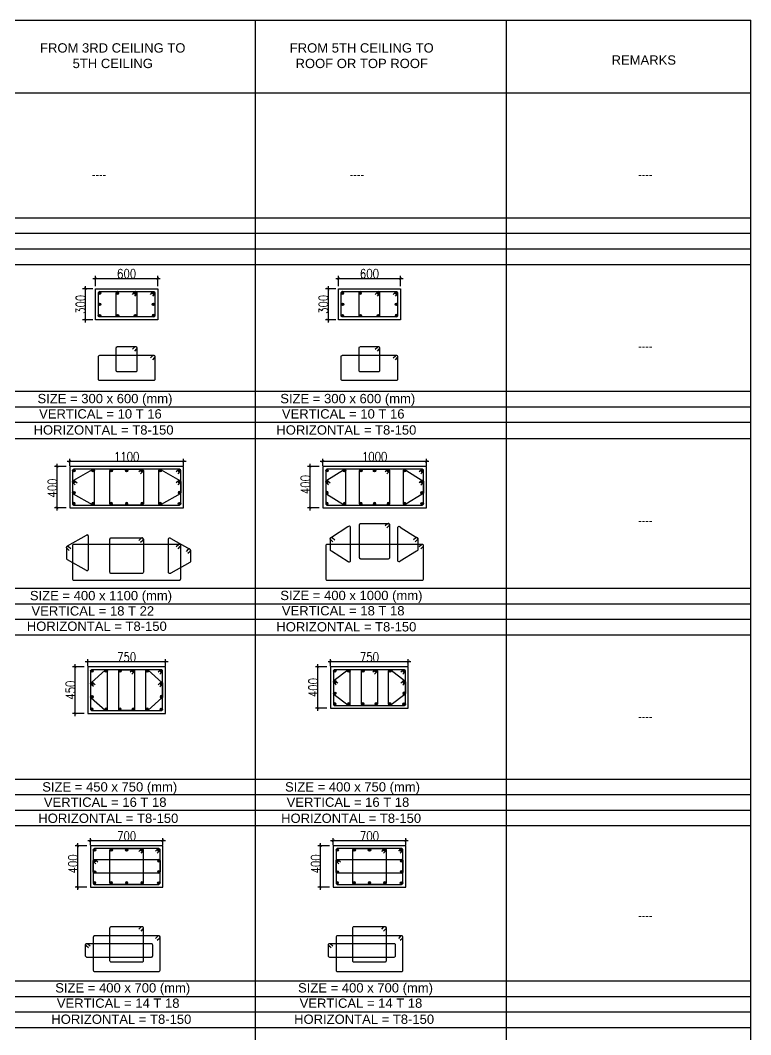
# Model space of a CAD drawing. Header units: millimetres. Extents: x -967280 to 3852, y 2833 to 1955156.
# Drawn here: x -413250 to -406197, y 463104 to 472903 of the extents above; entities that cross this region are included whole.
import ezdxf

# ---------------------------------------------------------------- set-up
doc = ezdxf.new("R2010")
doc.units = ezdxf.units.MM
doc.header["$LTSCALE"] = 1000
doc.header["$PDMODE"] = 35
doc.header["$PDSIZE"] = 25
for name, color, linetype in [('BARS', 1, 'Continuous'), ('S -Beams', 2, 'Continuous'), ('ST-COLUMN', 2, 'Continuous'), ('ST-STEEL', 4, 'Continuous'), ('ST-STEEL MARK', 1, 'Continuous'), ('ST-TEXT', 3, 'Continuous')]:
    doc.layers.add(name, color=color, linetype=linetype)
doc.styles.add('SIMPLEX', font='romans.shx', dxfattribs={"width": 0.8, "height": 90})
doc.styles.add('STRECTURAL', font='arial.ttf')
doc.styles.add('TXT DIM 25', font='arial.ttf')
doc.dimstyles.new('ST- DIM1-25', dxfattribs={"dimscale": 0.025, "dimtxt": 1000, "dimasz": 1000, "dimexe": 1000, "dimexo": 1000, "dimgap": 0.5, "dimtad": 2, "dimdec": 0, "dimrnd": 5, "dimzin": 0, "dimdsep": 46, "dimtxsty": 'TXT DIM 25', "dimblk": 'ARCHTICK', "dimcen": 90, "dimdle": 1000, "dimclrd": 1, "dimclre": 1, "dimclrt": 3, "dimadec": 1, "dimazin": 0, "dimtfac": 1, "dimtdec": 0, "dimtofl": 0, "dimtmove": 0, "dimatfit": 3, "dimfxl": 1, "dimtolj": 1, "dimtzin": 0, "dimarcsym": 0})

# ---------------------------------------------------------------- blocks, each defined once
blk = doc.blocks.new('_ArchTick')
at = {"color": 0, "linetype": 'ByBlock', "const_width": 0.15}
blk.add_lwpolyline([(-0.5, -0.5), (0.5, 0.5)], dxfattribs=at)
blk = doc.blocks.new('*D529')
at = {"color": 1, "lineweight": -2, "transparency": 16777216}
for p, q in [((-410203.6, 470409.8), (-409553.6, 470409.8)), ((-410178.6, 470334.8), (-410178.6, 470434.8)), ((-409578.6, 470334.8), (-409578.6, 470434.8))]:
    blk.add_line(p, q, dxfattribs=at)
at = {"layer": 'Defpoints', "color": 0, "transparency": 16777216}
for p in [(-409578.6, 470409.8), (-410178.6, 470309.8), (-409578.6, 470309.8)]:
    blk.add_point(p, dxfattribs=at)
at = {"color": 1, "lineweight": -2, "transparency": 16777216, "xscale": 25, "yscale": 25, "zscale": 25, "rotation": 180}
blk.add_blockref('_ArchTick', (-410178.6, 470409.8), dxfattribs=at)
at = {"color": 1, "lineweight": -2, "transparency": 16777216, "xscale": 25, "yscale": 25, "zscale": 25}
blk.add_blockref('_ArchTick', (-409578.6, 470409.8), dxfattribs=at)
at = {"color": 3, "transparency": 16777216, "insert": (-409878.6, 470454.9), "char_height": 90, "attachment_point": 5, "style": 'SIMPLEX'}
blk.add_mtext('\\A1;600', dxfattribs=at)
blk = doc.blocks.new('*D530')
at = {"color": 1, "lineweight": -2, "transparency": 16777216}
for p, q in [((-410203.6, 470309.8), (-410303.6, 470309.8)), ((-410278.6, 470334.8), (-410278.6, 469984.8)), ((-410203.6, 470009.8), (-410303.6, 470009.8))]:
    blk.add_line(p, q, dxfattribs=at)
at = {"layer": 'Defpoints', "color": 0, "transparency": 16777216}
for p in [(-410178.6, 470309.8), (-410278.6, 470009.8), (-410178.6, 470009.8)]:
    blk.add_point(p, dxfattribs=at)
at = {"color": 1, "lineweight": -2, "transparency": 16777216, "xscale": 25, "yscale": 25, "zscale": 25}
for p, rotation in [((-410278.6, 470309.8), 90), ((-410278.6, 470009.8), 270)]:
    blk.add_blockref('_ArchTick', p, dxfattribs=dict(at, rotation=rotation))
at = {"color": 3, "transparency": 16777216, "insert": (-410323.6, 470159.8), "char_height": 90, "attachment_point": 5, "rotation": 90, "style": 'SIMPLEX'}
blk.add_mtext('\\A1;300', dxfattribs=at)
blk = doc.blocks.new('D25')
at = {"layer": 'BARS'}
h = blk.add_hatch(color=256, dxfattribs=at)
h.dxf.hatch_style = 1
edge = h.paths.add_edge_path()
edge.add_arc((0, 0), 12.5, 0, 360)
at = {"layer": 'BARS', "color": 1}
blk.add_circle((0, 0), 12.5, dxfattribs=at)
at = {"layer": 'Defpoints'}
for p, q in [((12.5, 0), (-12.5, 0)), ((0, -12.5), (0, 12.5))]:
    blk.add_line(p, q, dxfattribs=at)
at = {"layer": 'ST-STEEL'}
blk.add_circle((0, 0), 12.5, dxfattribs=at)
blk = doc.blocks.new('*D539')
at = {"color": 1, "lineweight": -2, "transparency": 16777216}
for p, q in [((-412548.2, 470409.8), (-411898.2, 470409.8)), ((-412523.2, 470334.8), (-412523.2, 470434.8)), ((-411923.2, 470334.8), (-411923.2, 470434.8))]:
    blk.add_line(p, q, dxfattribs=at)
at = {"layer": 'Defpoints', "color": 0, "transparency": 16777216}
for p in [(-411923.2, 470409.8), (-412523.2, 470309.8), (-411923.2, 470309.8)]:
    blk.add_point(p, dxfattribs=at)
at = {"color": 1, "lineweight": -2, "transparency": 16777216, "xscale": 25, "yscale": 25, "zscale": 25, "rotation": 180}
blk.add_blockref('_ArchTick', (-412523.2, 470409.8), dxfattribs=at)
at = {"color": 1, "lineweight": -2, "transparency": 16777216, "xscale": 25, "yscale": 25, "zscale": 25}
blk.add_blockref('_ArchTick', (-411923.2, 470409.8), dxfattribs=at)
at = {"color": 3, "transparency": 16777216, "insert": (-412223.2, 470454.9), "char_height": 90, "attachment_point": 5, "style": 'SIMPLEX'}
blk.add_mtext('\\A1;600', dxfattribs=at)
blk = doc.blocks.new('*D540')
at = {"color": 1, "lineweight": -2, "transparency": 16777216}
for p, q in [((-412548.2, 470309.8), (-412648.2, 470309.8)), ((-412623.2, 470334.8), (-412623.2, 469984.8)), ((-412548.2, 470009.8), (-412648.2, 470009.8))]:
    blk.add_line(p, q, dxfattribs=at)
at = {"layer": 'Defpoints', "color": 0, "transparency": 16777216}
for p in [(-412523.2, 470309.8), (-412623.2, 470009.8), (-412523.2, 470009.8)]:
    blk.add_point(p, dxfattribs=at)
at = {"color": 1, "lineweight": -2, "transparency": 16777216, "xscale": 25, "yscale": 25, "zscale": 25}
for p, rotation in [((-412623.2, 470309.8), 90), ((-412623.2, 470009.8), 270)]:
    blk.add_blockref('_ArchTick', p, dxfattribs=dict(at, rotation=rotation))
at = {"color": 3, "transparency": 16777216, "insert": (-412668.2, 470159.8), "char_height": 90, "attachment_point": 5, "rotation": 90, "style": 'SIMPLEX'}
blk.add_mtext('\\A1;300', dxfattribs=at)
blk = doc.blocks.new('*D557')
at = {"color": 1, "lineweight": -2, "transparency": 16777216}
for p, q in [((-410263.6, 464929.3), (-410375.9, 464929.3)), ((-410350.9, 464504.3), (-410350.9, 464954.3)), ((-410263.6, 464529.3), (-410375.9, 464529.3))]:
    blk.add_line(p, q, dxfattribs=at)
at = {"layer": 'Defpoints', "color": 0, "transparency": 16777216}
for p in [(-410350.9, 464929.3), (-410238.6, 464929.3), (-410238.6, 464529.3)]:
    blk.add_point(p, dxfattribs=at)
at = {"color": 1, "lineweight": -2, "transparency": 16777216, "xscale": 25, "yscale": 25, "zscale": 25}
for p, rotation in [((-410350.9, 464929.3), 90), ((-410350.9, 464529.3), 270)]:
    blk.add_blockref('_ArchTick', p, dxfattribs=dict(at, rotation=rotation))
at = {"color": 3, "transparency": 16777216, "insert": (-410395.9, 464754.3), "char_height": 90, "attachment_point": 5, "rotation": 90, "style": 'SIMPLEX'}
blk.add_mtext('\\A1;400', dxfattribs=at)
blk = doc.blocks.new('*D558')
at = {"color": 1, "lineweight": -2, "transparency": 16777216}
for p, q in [((-409503.6, 464978.4), (-410253.6, 464978.4)), ((-410228.6, 464934.8), (-410228.6, 465003.4)), ((-409528.6, 464934.8), (-409528.6, 465003.4))]:
    blk.add_line(p, q, dxfattribs=at)
at = {"layer": 'Defpoints', "color": 0, "transparency": 16777216}
for p in [(-410228.6, 464978.4), (-410228.6, 464909.8), (-409528.6, 464909.8)]:
    blk.add_point(p, dxfattribs=at)
at = {"color": 1, "lineweight": -2, "transparency": 16777216, "xscale": 25, "yscale": 25, "zscale": 25, "rotation": 180}
blk.add_blockref('_ArchTick', (-410228.6, 464978.4), dxfattribs=at)
at = {"color": 1, "lineweight": -2, "transparency": 16777216, "xscale": 25, "yscale": 25, "zscale": 25}
blk.add_blockref('_ArchTick', (-409528.6, 464978.4), dxfattribs=at)
at = {"color": 3, "transparency": 16777216, "insert": (-409878.6, 465023.4), "char_height": 90, "attachment_point": 5, "style": 'SIMPLEX'}
blk.add_mtext('\\A1;700', dxfattribs=at)
blk = doc.blocks.new('*D561')
at = {"color": 1, "lineweight": -2, "transparency": 16777216}
for p, q in [((-412608.2, 464929.3), (-412720.5, 464929.3)), ((-412695.5, 464504.3), (-412695.5, 464954.3)), ((-412608.2, 464529.3), (-412720.5, 464529.3))]:
    blk.add_line(p, q, dxfattribs=at)
at = {"layer": 'Defpoints', "color": 0, "transparency": 16777216}
for p in [(-412695.5, 464929.3), (-412583.2, 464929.3), (-412583.2, 464529.3)]:
    blk.add_point(p, dxfattribs=at)
at = {"color": 1, "lineweight": -2, "transparency": 16777216, "xscale": 25, "yscale": 25, "zscale": 25}
for p, rotation in [((-412695.5, 464929.3), 90), ((-412695.5, 464529.3), 270)]:
    blk.add_blockref('_ArchTick', p, dxfattribs=dict(at, rotation=rotation))
at = {"color": 3, "transparency": 16777216, "insert": (-412740.5, 464754.3), "char_height": 90, "attachment_point": 5, "rotation": 90, "style": 'SIMPLEX'}
blk.add_mtext('\\A1;400', dxfattribs=at)
blk = doc.blocks.new('*D562')
at = {"color": 1, "lineweight": -2, "transparency": 16777216}
for p, q in [((-411848.2, 464978.4), (-412598.2, 464978.4)), ((-412573.2, 464934.8), (-412573.2, 465003.4)), ((-411873.2, 464934.8), (-411873.2, 465003.4))]:
    blk.add_line(p, q, dxfattribs=at)
at = {"layer": 'Defpoints', "color": 0, "transparency": 16777216}
for p in [(-412573.2, 464978.4), (-412573.2, 464909.8), (-411873.2, 464909.8)]:
    blk.add_point(p, dxfattribs=at)
at = {"color": 1, "lineweight": -2, "transparency": 16777216, "xscale": 25, "yscale": 25, "zscale": 25, "rotation": 180}
blk.add_blockref('_ArchTick', (-412573.2, 464978.4), dxfattribs=at)
at = {"color": 1, "lineweight": -2, "transparency": 16777216, "xscale": 25, "yscale": 25, "zscale": 25}
blk.add_blockref('_ArchTick', (-411873.2, 464978.4), dxfattribs=at)
at = {"color": 3, "transparency": 16777216, "insert": (-412223.2, 465023.4), "char_height": 90, "attachment_point": 5, "style": 'SIMPLEX'}
blk.add_mtext('\\A1;700', dxfattribs=at)
blk = doc.blocks.new('*D549')
at = {"color": 1, "lineweight": -2, "transparency": 16777216}
for p, q in [((-412808.2, 468593.3), (-412920.5, 468593.3)), ((-412895.5, 468168.3), (-412895.5, 468618.3)), ((-412808.2, 468193.3), (-412920.5, 468193.3))]:
    blk.add_line(p, q, dxfattribs=at)
at = {"layer": 'Defpoints', "color": 0, "transparency": 16777216}
for p in [(-412895.5, 468593.3), (-412783.2, 468593.3), (-412783.2, 468193.3)]:
    blk.add_point(p, dxfattribs=at)
at = {"color": 1, "lineweight": -2, "transparency": 16777216, "xscale": 25, "yscale": 25, "zscale": 25}
for p, rotation in [((-412895.5, 468593.3), 90), ((-412895.5, 468193.3), 270)]:
    blk.add_blockref('_ArchTick', p, dxfattribs=dict(at, rotation=rotation))
at = {"color": 3, "transparency": 16777216, "insert": (-412940.5, 468385), "char_height": 90, "attachment_point": 5, "rotation": 90, "style": 'SIMPLEX'}
blk.add_mtext('\\A1;400', dxfattribs=at)
blk = doc.blocks.new('*D550')
at = {"color": 1, "lineweight": -2, "transparency": 16777216}
for p, q in [((-411648.2, 468642.3), (-412798.2, 468642.3)), ((-412773.2, 468598.8), (-412773.2, 468667.3)), ((-411673.2, 468598.8), (-411673.2, 468667.3))]:
    blk.add_line(p, q, dxfattribs=at)
at = {"layer": 'Defpoints', "color": 0, "transparency": 16777216}
for p in [(-412773.2, 468642.3), (-412773.2, 468573.8), (-411673.2, 468573.8)]:
    blk.add_point(p, dxfattribs=at)
at = {"color": 1, "lineweight": -2, "transparency": 16777216, "xscale": 25, "yscale": 25, "zscale": 25, "rotation": 180}
blk.add_blockref('_ArchTick', (-412773.2, 468642.3), dxfattribs=at)
at = {"color": 1, "lineweight": -2, "transparency": 16777216, "xscale": 25, "yscale": 25, "zscale": 25}
blk.add_blockref('_ArchTick', (-411673.2, 468642.3), dxfattribs=at)
at = {"color": 3, "transparency": 16777216, "insert": (-412223.2, 468687.4), "char_height": 90, "attachment_point": 5, "style": 'SIMPLEX'}
blk.add_mtext('\\A1;1100', dxfattribs=at)
blk = doc.blocks.new('*D551')
at = {"color": 1, "lineweight": -2, "transparency": 16777216}
for p, q in [((-410363.6, 468593.3), (-410475.9, 468593.3)), ((-410450.9, 468168.3), (-410450.9, 468618.3)), ((-410363.6, 468193.3), (-410475.9, 468193.3))]:
    blk.add_line(p, q, dxfattribs=at)
at = {"layer": 'Defpoints', "color": 0, "transparency": 16777216}
for p in [(-410450.9, 468593.3), (-410338.6, 468593.3), (-410338.6, 468193.3)]:
    blk.add_point(p, dxfattribs=at)
at = {"color": 1, "lineweight": -2, "transparency": 16777216, "xscale": 25, "yscale": 25, "zscale": 25}
for p, rotation in [((-410450.9, 468593.3), 90), ((-410450.9, 468193.3), 270)]:
    blk.add_blockref('_ArchTick', p, dxfattribs=dict(at, rotation=rotation))
at = {"color": 3, "transparency": 16777216, "insert": (-410495.9, 468418.3), "char_height": 90, "attachment_point": 5, "rotation": 90, "style": 'SIMPLEX'}
blk.add_mtext('\\A1;400', dxfattribs=at)
blk = doc.blocks.new('*D552')
at = {"color": 1, "lineweight": -2, "transparency": 16777216}
for p, q in [((-409303.6, 468642.3), (-410353.6, 468642.3)), ((-410328.6, 468598.8), (-410328.6, 468667.3)), ((-409328.6, 468598.8), (-409328.6, 468667.3))]:
    blk.add_line(p, q, dxfattribs=at)
at = {"layer": 'Defpoints', "color": 0, "transparency": 16777216}
for p in [(-410328.6, 468642.3), (-410328.6, 468573.8), (-409328.6, 468573.8)]:
    blk.add_point(p, dxfattribs=at)
at = {"color": 1, "lineweight": -2, "transparency": 16777216, "xscale": 25, "yscale": 25, "zscale": 25, "rotation": 180}
blk.add_blockref('_ArchTick', (-410328.6, 468642.3), dxfattribs=at)
at = {"color": 1, "lineweight": -2, "transparency": 16777216, "xscale": 25, "yscale": 25, "zscale": 25}
blk.add_blockref('_ArchTick', (-409328.6, 468642.3), dxfattribs=at)
at = {"color": 3, "transparency": 16777216, "insert": (-409828.6, 468687.4), "char_height": 90, "attachment_point": 5, "style": 'SIMPLEX'}
blk.add_mtext('\\A1;1000', dxfattribs=at)
blk = doc.blocks.new('*D227')
at = {"color": 1, "lineweight": -2, "transparency": 16777216}
for p, q in [((-412633.2, 466657.4), (-412745.5, 466657.4)), ((-412720.5, 466182.4), (-412720.5, 466682.4)), ((-412633.2, 466207.4), (-412745.5, 466207.4))]:
    blk.add_line(p, q, dxfattribs=at)
at = {"layer": 'Defpoints', "color": 0, "transparency": 16777216}
for p in [(-412720.5, 466657.4), (-412608.2, 466657.4), (-412608.2, 466207.4)]:
    blk.add_point(p, dxfattribs=at)
at = {"color": 1, "lineweight": -2, "transparency": 16777216, "xscale": 25, "yscale": 25, "zscale": 25}
for p, rotation in [((-412720.5, 466657.4), 90), ((-412720.5, 466207.4), 270)]:
    blk.add_blockref('_ArchTick', p, dxfattribs=dict(at, rotation=rotation))
at = {"color": 3, "transparency": 16777216, "insert": (-412765.5, 466432.4), "char_height": 90, "attachment_point": 5, "rotation": 90, "style": 'SIMPLEX'}
blk.add_mtext('\\A1;450', dxfattribs=at)
blk = doc.blocks.new('*D228')
at = {"color": 1, "lineweight": -2, "transparency": 16777216}
for p, q in [((-412598.2, 466662.9), (-412598.2, 466731.5)), ((-411848.2, 466662.9), (-411848.2, 466731.5)), ((-411823.2, 466706.5), (-412623.2, 466706.5))]:
    blk.add_line(p, q, dxfattribs=at)
at = {"layer": 'Defpoints', "color": 0, "transparency": 16777216}
for p in [(-412598.2, 466706.5), (-412598.2, 466637.9), (-411848.2, 466637.9)]:
    blk.add_point(p, dxfattribs=at)
at = {"color": 1, "lineweight": -2, "transparency": 16777216, "xscale": 25, "yscale": 25, "zscale": 25, "rotation": 180}
blk.add_blockref('_ArchTick', (-412598.2, 466706.5), dxfattribs=at)
at = {"color": 1, "lineweight": -2, "transparency": 16777216, "xscale": 25, "yscale": 25, "zscale": 25}
blk.add_blockref('_ArchTick', (-411848.2, 466706.5), dxfattribs=at)
at = {"color": 3, "transparency": 16777216, "insert": (-412223.2, 466751.5), "char_height": 90, "attachment_point": 5, "style": 'SIMPLEX'}
blk.add_mtext('\\A1;750', dxfattribs=at)
blk = doc.blocks.new('*D229')
at = {"color": 1, "lineweight": -2, "transparency": 16777216}
for p, q in [((-410288.6, 466657.4), (-410400.9, 466657.4)), ((-410375.9, 466232.4), (-410375.9, 466682.4)), ((-410288.6, 466257.4), (-410400.9, 466257.4))]:
    blk.add_line(p, q, dxfattribs=at)
at = {"layer": 'Defpoints', "color": 0, "transparency": 16777216}
for p in [(-410375.9, 466657.4), (-410263.6, 466657.4), (-410263.6, 466257.4)]:
    blk.add_point(p, dxfattribs=at)
at = {"color": 1, "lineweight": -2, "transparency": 16777216, "xscale": 25, "yscale": 25, "zscale": 25}
for p, rotation in [((-410375.9, 466657.4), 90), ((-410375.9, 466257.4), 270)]:
    blk.add_blockref('_ArchTick', p, dxfattribs=dict(at, rotation=rotation))
at = {"color": 3, "transparency": 16777216, "insert": (-410420.9, 466457.4), "char_height": 90, "attachment_point": 5, "rotation": 90, "style": 'SIMPLEX'}
blk.add_mtext('\\A1;400', dxfattribs=at)
blk = doc.blocks.new('*D230')
at = {"color": 1, "lineweight": -2, "transparency": 16777216}
for p, q in [((-410253.6, 466662.9), (-410253.6, 466731.5)), ((-409503.6, 466662.9), (-409503.6, 466731.5)), ((-409478.6, 466706.5), (-410278.6, 466706.5))]:
    blk.add_line(p, q, dxfattribs=at)
at = {"layer": 'Defpoints', "color": 0, "transparency": 16777216}
for p in [(-410253.6, 466706.5), (-410253.6, 466637.9), (-409503.6, 466637.9)]:
    blk.add_point(p, dxfattribs=at)
at = {"color": 1, "lineweight": -2, "transparency": 16777216, "xscale": 25, "yscale": 25, "zscale": 25, "rotation": 180}
blk.add_blockref('_ArchTick', (-410253.6, 466706.5), dxfattribs=at)
at = {"color": 1, "lineweight": -2, "transparency": 16777216, "xscale": 25, "yscale": 25, "zscale": 25}
blk.add_blockref('_ArchTick', (-409503.6, 466706.5), dxfattribs=at)
at = {"color": 3, "transparency": 16777216, "insert": (-409878.6, 466751.5), "char_height": 90, "attachment_point": 5, "style": 'SIMPLEX'}
blk.add_mtext('\\A1;750', dxfattribs=at)

msp = doc.modelspace()

# ---------------------------------------------------------------- linework, layer by layer
at = {"layer": 'S -Beams', "color": 4, "ltscale": 30}
for points in [[(-412745.7, 468447.3), (-412745.7, 468340.2, 0.284178), (-412739.4, 468329.1), (-412556.6, 468225.9, 0.243217), (-412546.4, 468220.6, 0.414214), (-412533.9, 468233.1), (-412533.9, 468553.3, 0.414242), (-412546.4, 468565.8, 0.252519), (-412556.9, 468560.2), (-412737.7, 468458.3, 0.323602), (-412745.7, 468446), (-412745.7, 468340.6)], [(-411700.7, 468447.3), (-411700.7, 468340.2, -0.284178), (-411706.9, 468329.1), (-411889.8, 468225.9, -0.243217), (-411900, 468220.6, -0.414214), (-411912.5, 468233.1), (-411912.5, 468553.3, -0.414242), (-411900, 468565.8, -0.252519), (-411889.5, 468560.2), (-411708.7, 468458.3, -0.323602), (-411700.7, 468446), (-411700.7, 468340.6)], [(-410301.1, 468446.7), (-410301.1, 468339.6, 0.436693), (-410288.6, 468327.1), (-410129.3, 468227, 0.265774), (-410118.5, 468220.8, 0.414214), (-410106, 468233.3), (-410106, 468553.5, 0.414242), (-410118.5, 468566, 0.302094), (-410129.8, 468558.7), (-410288.6, 468458.6, 0.429237), (-410301.1, 468445.4), (-410301.1, 468340)], [(-409356.1, 468446.3), (-409356.1, 468339.2, -0.436693), (-409368.6, 468326.7), (-409527.5, 468227.7, -0.280161), (-409538.5, 468220.8, -0.388455), (-409551.2, 468232.1), (-409551.2, 468552.3, -0.430911), (-409538.9, 468565.8, -0.337401), (-409527.5, 468557.9), (-409368.6, 468458.2, -0.429237), (-409356.1, 468445), (-409356.1, 468339.6)], [(-410257.2, 467896.8), (-410257.2, 467789.7, 0.436693), (-410244.7, 467777.2), (-410085.3, 467677, 0.265774), (-410074.6, 467670.9, 0.414214), (-410062.1, 467683.4), (-410062.1, 468003.6, 0.414242), (-410074.6, 468016.1, 0.302094), (-410085.8, 468008.8), (-410244.7, 467908.6, 0.429237), (-410257.2, 467895.5), (-410257.2, 467790.1)], [(-409410.6, 467896.4), (-409410.6, 467789.3, -0.436693), (-409423.1, 467776.8), (-409582, 467677.8, -0.280161), (-409593, 467670.9, -0.388455), (-409605.7, 467682.2), (-409605.7, 468002.4, -0.430911), (-409593.4, 468015.9, -0.337401), (-409582, 468008), (-409423.1, 467908.2, -0.429237), (-409410.6, 467895.1), (-409410.6, 467789.7)], [(-412804.2, 467813.3), (-412804.2, 467706.2, 0.284178), (-412798, 467695.2), (-412615.1, 467592, 0.243217), (-412604.9, 467586.7, 0.414214), (-412592.4, 467599.2), (-412592.4, 467919.4, 0.414242), (-412604.9, 467931.9, 0.252519), (-412615.4, 467926.2), (-412796.2, 467824.4, 0.323602), (-412804.2, 467812.1), (-412804.2, 467706.7)], [(-411606.5, 467785), (-411606.5, 467677.9, -0.284178), (-411612.8, 467666.8), (-411795.6, 467563.6, -0.243217), (-411805.8, 467558.3, -0.414214), (-411818.3, 467570.8), (-411818.3, 467891, -0.414242), (-411805.8, 467903.5, -0.252519), (-411795.4, 467897.9), (-411614.5, 467796, -0.323602), (-411606.5, 467783.7), (-411606.5, 467678.3)], [(-412570.7, 466497.2), (-412570.7, 466368.4, 0.284178), (-412564.4, 466357.4), (-412431.6, 466240, 0.243217), (-412421.4, 466234.7, 0.414214), (-412408.9, 466247.2), (-412408.9, 466617.4, 0.414242), (-412421.4, 466629.9, 0.252519), (-412431.9, 466624.3), (-412562.7, 466508.2, 0.323602), (-412570.7, 466495.9), (-412570.7, 466368.9)], [(-411875.7, 466497.2), (-411875.7, 466368.4, -0.284178), (-411881.9, 466357.4), (-412014.8, 466240, -0.243217), (-412025, 466234.7, -0.414214), (-412037.5, 466247.2), (-412037.5, 466617.4, -0.414242), (-412025, 466629.9, -0.252519), (-412014.5, 466624.3), (-411883.7, 466508.2, -0.323602), (-411875.7, 466495.9), (-411875.7, 466368.9)], [(-410226.1, 466513.9), (-410226.1, 466401.8, 0.284178), (-410219.9, 466390.8), (-410087, 466290, 0.243217), (-410076.8, 466284.7, 0.414214), (-410064.3, 466297.2), (-410064.3, 466617.4, 0.414242), (-410076.8, 466629.9, 0.252519), (-410087.3, 466624.3), (-410218.1, 466524.9, 0.323602), (-410226.1, 466512.6), (-410226.1, 466402.2)], [(-409531.1, 466513.9), (-409531.1, 466401.8, -0.284178), (-409537.4, 466390.8), (-409670.2, 466290, -0.243217), (-409680.4, 466284.7, -0.414214), (-409692.9, 466297.2), (-409692.9, 466617.4, -0.414242), (-409680.4, 466629.9, -0.252519), (-409670, 466624.3), (-409539.1, 466524.9, -0.323602), (-409531.1, 466512.6), (-409531.1, 466402.2)]]:
    msp.add_lwpolyline(points, format="xyb", dxfattribs=at)
for points in [[(-412371.4, 464901.8), (-412075, 464901.8, -0.414214), (-412062.5, 464889.3), (-412062.5, 464569.3, -0.414214), (-412075, 464556.8), (-412371.4, 464556.8, -0.414214), (-412383.9, 464569.3), (-412383.9, 464889.3, -0.414214)], [(-410026.8, 464901.8), (-409730.4, 464901.8, -0.414214), (-409717.9, 464889.3), (-409717.9, 464569.3, -0.414214), (-409730.4, 464556.8), (-410026.8, 464556.8, -0.414214), (-410039.3, 464569.3), (-410039.3, 464889.3, -0.414214)], [(-412533.2, 464798.3), (-411913.2, 464798.3, -0.414214), (-411900.7, 464785.8), (-411900.7, 464676.2, -0.414214), (-411913.2, 464663.7), (-412533.2, 464663.7, -0.414214), (-412545.7, 464676.2), (-412545.7, 464785.8, -0.414214)], [(-410188.6, 464798.3), (-409568.6, 464798.3, -0.414214), (-409556.1, 464785.8), (-409556.1, 464676.2, -0.414214), (-409568.6, 464663.7), (-410188.6, 464663.7, -0.414214), (-410201.1, 464676.2), (-410201.1, 464785.8, -0.414214)], [(-412371.4, 464149.3), (-412075, 464149.3, -0.414214), (-412062.5, 464136.8), (-412062.5, 463816.8, -0.414214), (-412075, 463804.3), (-412371.4, 463804.3, -0.414214), (-412383.9, 463816.8), (-412383.9, 464136.8, -0.414214)], [(-410026.8, 464149.3), (-409730.4, 464149.3, -0.414214), (-409717.9, 464136.8), (-409717.9, 463816.8, -0.414214), (-409730.4, 463804.3), (-410026.8, 463804.3, -0.414214), (-410039.3, 463816.8), (-410039.3, 464136.8, -0.414214)], [(-412606.7, 463985.7), (-411986.7, 463985.7, -0.414214), (-411974.2, 463973.2), (-411974.2, 463863.5, -0.414214), (-411986.7, 463851), (-412606.7, 463851, -0.414214), (-412619.2, 463863.5), (-412619.2, 463973.2, -0.414214)], [(-410262.1, 463985.7), (-409642.1, 463985.7, -0.414214), (-409629.6, 463973.2), (-409629.6, 463863.5, -0.414214), (-409642.1, 463851), (-410262.1, 463851, -0.414214), (-410274.6, 463863.5), (-410274.6, 463973.2, -0.414214)]]:
    msp.add_lwpolyline(points, format="xyb", close=True, dxfattribs=at)
at = {"layer": 'ST-COLUMN'}
for points in [[(-412523.2, 470009.8), (-412523.2, 470309.8), (-411923.2, 470309.8), (-411923.2, 470009.8)], [(-410178.6, 470009.8), (-410178.6, 470309.8), (-409578.6, 470309.8), (-409578.6, 470009.8)], [(-412773.2, 468193.3), (-411673.2, 468193.3), (-411673.2, 468593.3), (-412773.2, 468593.3)], [(-410328.6, 468193.3), (-409328.6, 468193.3), (-409328.6, 468593.3), (-410328.6, 468593.3)], [(-412598.2, 466207.4), (-411848.2, 466207.4), (-411848.2, 466657.4), (-412598.2, 466657.4)], [(-410253.6, 466257.4), (-409503.6, 466257.4), (-409503.6, 466657.4), (-410253.6, 466657.4)], [(-412573.2, 464529.3), (-411873.2, 464529.3), (-411873.2, 464929.3), (-412573.2, 464929.3)], [(-410228.6, 464529.3), (-409528.6, 464529.3), (-409528.6, 464929.3), (-410228.6, 464929.3)]]:
    msp.add_lwpolyline(points, close=True, dxfattribs=at)
at = {"layer": 'ST-STEEL'}
for points in [[(-412495.7, 470049.8), (-412495.7, 470269.8, -0.414214), (-412483.2, 470282.3), (-411963.2, 470282.3, -0.414214), (-411950.7, 470269.8), (-411950.7, 470049.8, -0.414214), (-411963.2, 470037.3), (-412483.2, 470037.3, -0.414214)], [(-410151.1, 470049.8), (-410151.1, 470269.8, -0.414214), (-410138.6, 470282.3), (-409618.6, 470282.3, -0.414214), (-409606.1, 470269.8), (-409606.1, 470049.8, -0.414214), (-409618.6, 470037.3), (-410138.6, 470037.3, -0.414214)], [(-412495.7, 469434.9), (-412495.7, 469654.9, -0.414214), (-412483.2, 469667.4), (-411963.2, 469667.4, -0.414214), (-411950.7, 469654.9), (-411950.7, 469434.9, -0.414214), (-411963.2, 469422.4), (-412483.2, 469422.4, -0.414214)], [(-410151.1, 469434.9), (-410151.1, 469654.9, -0.414214), (-410138.6, 469667.4), (-409618.6, 469667.4, -0.414214), (-409606.1, 469654.9), (-409606.1, 469434.9, -0.414214), (-409618.6, 469422.4), (-410138.6, 469422.4, -0.414214)], [(-412733.2, 468220.8), (-411713.2, 468220.8, 0.414214), (-411700.7, 468233.3), (-411700.7, 468553.3, 0.414214), (-411713.2, 468565.8), (-412733.2, 468565.8, 0.414214), (-412745.7, 468553.3), (-412745.7, 468233.3, 0.414214)], [(-410288.6, 468220.8), (-409368.6, 468220.8, 0.414214), (-409356.1, 468233.3), (-409356.1, 468553.3, 0.414214), (-409368.6, 468565.8), (-410288.6, 468565.8, 0.414214), (-410301.1, 468553.3), (-410301.1, 468233.3, 0.414214)], [(-412733.2, 467495.7), (-411713.2, 467495.7, 0.414214), (-411700.7, 467508.2), (-411700.7, 467828.2, 0.414214), (-411713.2, 467840.7), (-412733.2, 467840.7, 0.414214), (-412745.7, 467828.2), (-412745.7, 467508.2, 0.414214)], [(-410288.6, 467495.7), (-409368.6, 467495.7, 0.414214), (-409356.1, 467508.2), (-409356.1, 467828.2, 0.414214), (-409368.6, 467840.7), (-410288.6, 467840.7, 0.414214), (-410301.1, 467828.2), (-410301.1, 467508.2, 0.414214)], [(-412558.2, 466234.9), (-411888.2, 466234.9, 0.414214), (-411875.7, 466247.4), (-411875.7, 466617.4, 0.414214), (-411888.2, 466629.9), (-412558.2, 466629.9, 0.414214), (-412570.7, 466617.4), (-412570.7, 466247.4, 0.414214)], [(-410213.6, 466284.9), (-409543.6, 466284.9, 0.414214), (-409531.1, 466297.4), (-409531.1, 466617.4, 0.414214), (-409543.6, 466629.9), (-410213.6, 466629.9, 0.414214), (-410226.1, 466617.4), (-410226.1, 466297.4, 0.414214)], [(-412533.2, 464556.8), (-411913.2, 464556.8, 0.414214), (-411900.7, 464569.3), (-411900.7, 464889.3, 0.414214), (-411913.2, 464901.8), (-412533.2, 464901.8, 0.414214), (-412545.7, 464889.3), (-412545.7, 464569.3, 0.414214)], [(-410188.6, 464556.8), (-409568.6, 464556.8, 0.414214), (-409556.1, 464569.3), (-409556.1, 464889.3, 0.414214), (-409568.6, 464901.8), (-410188.6, 464901.8, 0.414214), (-410201.1, 464889.3), (-410201.1, 464569.3, 0.414214)], [(-412533.2, 463714.1), (-411913.2, 463714.1, 0.414214), (-411900.7, 463726.6), (-411900.7, 464046.6, 0.414214), (-411913.2, 464059.1), (-412533.2, 464059.1, 0.414214), (-412545.7, 464046.6), (-412545.7, 463726.6, 0.414214)], [(-410188.6, 463714.1), (-409568.6, 463714.1, 0.414214), (-409556.1, 463726.6), (-409556.1, 464046.6, 0.414214), (-409568.6, 464059.1), (-410188.6, 464059.1, 0.414214), (-410201.1, 464046.6), (-410201.1, 463726.6, 0.414214)]]:
    msp.add_lwpolyline(points, format="xyb", close=True, dxfattribs=at)
at = {"layer": 'ST-STEEL', "ltscale": 30}
for points in [[(-412310.8, 470282.3), (-412137, 470282.3, -0.414214), (-412124.5, 470269.8), (-412124.5, 470049.8, -0.414214), (-412137, 470037.3), (-412310.8, 470037.3, -0.414214), (-412323.3, 470049.8), (-412323.3, 470269.8, -0.414214)], [(-409966.3, 470282.3), (-409792.4, 470282.3, -0.414214), (-409779.9, 470269.8), (-409779.9, 470049.8, -0.414214), (-409792.4, 470037.3), (-409966.3, 470037.3, -0.414214), (-409978.8, 470049.8), (-409978.8, 470269.8, -0.414214)], [(-412310.8, 469751.3), (-412137, 469751.3, -0.414214), (-412124.5, 469738.8), (-412124.5, 469518.8, -0.414214), (-412137, 469506.3), (-412310.8, 469506.3, -0.414214), (-412323.3, 469518.8), (-412323.3, 469738.8, -0.414214)], [(-409966.3, 469751.3), (-409792.4, 469751.3, -0.414214), (-409779.9, 469738.8), (-409779.9, 469518.8, -0.414214), (-409792.4, 469506.3), (-409966.3, 469506.3, -0.414214), (-409978.8, 469518.8), (-409978.8, 469738.8, -0.414214)], [(-412372.1, 468565.8), (-412074.3, 468565.8, -0.414214), (-412061.8, 468553.3), (-412061.8, 468233.3, -0.414214), (-412074.3, 468220.8), (-412372.1, 468220.8, -0.414214), (-412384.6, 468233.3), (-412384.6, 468553.3, -0.414214)], [(-409960.9, 468565.8), (-409696.4, 468565.8, -0.414214), (-409683.9, 468553.3), (-409683.9, 468233.3, -0.414214), (-409696.4, 468220.8), (-409960.9, 468220.8, -0.414214), (-409973.4, 468233.3), (-409973.4, 468553.3, -0.414214)], [(-409960.9, 468043.9), (-409696.4, 468043.9, -0.414214), (-409683.9, 468031.4), (-409683.9, 467711.4, -0.414214), (-409696.4, 467698.9), (-409960.9, 467698.9, -0.414214), (-409973.4, 467711.4), (-409973.4, 468031.4, -0.414214)], [(-412372.1, 467903.5), (-412074.3, 467903.5, -0.414214), (-412061.8, 467891), (-412061.8, 467571, -0.414214), (-412074.3, 467558.5), (-412372.1, 467558.5, -0.414214), (-412384.6, 467571), (-412384.6, 467891, -0.414214)], [(-412287.1, 466629.9), (-412159.3, 466629.9, -0.414214), (-412146.8, 466617.4), (-412146.8, 466247.4, -0.414214), (-412159.3, 466234.9), (-412287.1, 466234.9, -0.414214), (-412299.6, 466247.4), (-412299.6, 466617.4, -0.414214)], [(-409942.5, 466629.9), (-409814.7, 466629.9, -0.414214), (-409802.2, 466617.4), (-409802.2, 466297.4, -0.414214), (-409814.7, 466284.9), (-409942.5, 466284.9, -0.414214), (-409955, 466297.4), (-409955, 466617.4, -0.414214)]]:
    msp.add_lwpolyline(points, format="xyb", close=True, dxfattribs=at)
at = {"layer": 'ST-STEEL'}
for points in [[(-412166.8, 470256.1), (-412146.2, 470278.3, -1.002678), (-412127.9, 470261.3), (-412148.6, 470239.1)], [(-411993, 470256.1), (-411972.4, 470278.3, -1.002678), (-411954.1, 470261.3), (-411974.7, 470239.1)], [(-409822.3, 470256.1), (-409801.6, 470278.3, -1.002678), (-409783.3, 470261.3), (-409804, 470239.1)], [(-409648.4, 470256.1), (-409627.8, 470278.3, -1.002678), (-409609.5, 470261.3), (-409630.2, 470239.1)], [(-412166.8, 469725.1), (-412146.2, 469747.3, -1.002678), (-412127.9, 469730.2), (-412148.6, 469708.1)], [(-411993, 469641.2), (-411972.4, 469663.3, -1.002678), (-411954.1, 469646.3), (-411974.7, 469624.1)], [(-409822.3, 469725.1), (-409801.6, 469747.3, -1.002678), (-409783.3, 469730.2), (-409804, 469708.1)], [(-409648.4, 469641.2), (-409627.8, 469663.3, -1.002678), (-409609.5, 469646.3), (-409630.2, 469624.1)], [(-412088.4, 468523.5), (-412066.2, 468544.1, 1.002678), (-412083.3, 468562.4), (-412105.5, 468541.8)], [(-411726.9, 468523.5), (-411704.7, 468544.1, 1.002678), (-411721.7, 468562.4), (-411743.9, 468541.8)], [(-409710.5, 468523.5), (-409688.3, 468544.1, 1.002678), (-409705.4, 468562.4), (-409727.6, 468541.8)], [(-409382.3, 468523.5), (-409360.1, 468544.1, 1.002678), (-409377.2, 468562.4), (-409399.3, 468541.8)], [(-412719.5, 468416.8), (-412741.7, 468437.5, -1.002678), (-412724.7, 468455.8), (-412702.5, 468435.1)], [(-411726.9, 468416.8), (-411704.7, 468437.5, 1.002678), (-411721.7, 468455.8), (-411743.9, 468435.1)], [(-410274.9, 468416.2), (-410297.1, 468436.9, -1.002678), (-410280.1, 468455.2), (-410257.9, 468434.5)], [(-409382.3, 468415.8), (-409360.1, 468436.5, 1.002678), (-409377.2, 468454.8), (-409399.3, 468434.1)], [(-409710.1, 468001.5), (-409687.9, 468022.2, 1.002678), (-409704.9, 468040.5), (-409727.1, 468019.8)], [(-412088.4, 467861.2), (-412066.2, 467881.8, 1.002678), (-412083.3, 467900.1), (-412105.5, 467879.5)], [(-410231, 467866.3), (-410253.2, 467887, -1.002678), (-410236.1, 467905.3), (-410213.9, 467884.6)], [(-409436.8, 467865.9), (-409414.6, 467886.6, 1.002678), (-409431.7, 467904.9), (-409453.8, 467884.2)], [(-412778, 467782.9), (-412800.2, 467803.5, -1.002678), (-412783.2, 467821.8), (-412761, 467801.2)], [(-411726.9, 467798.4), (-411704.7, 467819, 1.002678), (-411721.7, 467837.3), (-411743.9, 467816.6)], [(-409382.3, 467798.4), (-409360.1, 467819, 1.002678), (-409377.2, 467837.3), (-409399.3, 467816.6)], [(-411632.7, 467754.5), (-411610.5, 467775.2, 1.002678), (-411627.6, 467793.5), (-411649.7, 467772.8)], [(-412173, 466587.6), (-412150.8, 466608.2, 1.002678), (-412167.8, 466626.5), (-412190, 466605.9)], [(-411901.9, 466587.6), (-411879.7, 466608.3, 1.002678), (-411896.7, 466626.5), (-411918.9, 466605.9)], [(-409828.4, 466587.6), (-409806.2, 466608.2, 1.002678), (-409823.2, 466626.5), (-409845.4, 466605.9)], [(-409557.3, 466587.6), (-409535.1, 466608.3, 1.002678), (-409552.2, 466626.5), (-409574.3, 466605.9)], [(-412544.5, 466466.8), (-412566.7, 466487.4, -1.002678), (-412549.7, 466505.7), (-412527.5, 466485.1)], [(-411901.9, 466466.8), (-411879.7, 466487.4, 1.002678), (-411896.7, 466505.7), (-411918.9, 466485.1)], [(-410199.9, 466483.4), (-410222.1, 466504.1, -1.002678), (-410205.1, 466522.4), (-410182.9, 466501.7)], [(-409557.3, 466483.4), (-409535.1, 466504.1, 1.002678), (-409552.2, 466522.4), (-409574.3, 466501.7)], [(-412104.8, 464875.6), (-412084.1, 464897.8, -1.002678), (-412065.9, 464880.8), (-412086.5, 464858.6)], [(-411926.9, 464859.5), (-411904.7, 464880.1, 1.002678), (-411921.7, 464898.4), (-411943.9, 464877.8)], [(-409760.2, 464875.6), (-409739.6, 464897.8, -1.002678), (-409721.3, 464880.8), (-409741.9, 464858.6)], [(-409582.3, 464859.5), (-409560.1, 464880.1, 1.002678), (-409577.2, 464898.4), (-409599.3, 464877.8)], [(-412519.5, 464756), (-412541.7, 464776.6, -1.002678), (-412524.7, 464794.9), (-412502.5, 464774.3)], [(-410174.9, 464756), (-410197.1, 464776.6, -1.002678), (-410180.1, 464794.9), (-410157.9, 464774.3)], [(-412104.8, 464123.1), (-412084.1, 464145.3, -1.002678), (-412065.9, 464128.3), (-412086.5, 464106.1)], [(-409760.2, 464123.1), (-409739.6, 464145.3, -1.002678), (-409721.3, 464128.3), (-409741.9, 464106.1)], [(-412593, 463943.3), (-412615.2, 463964, -1.002678), (-412598.1, 463982.3), (-412575.9, 463961.6)], [(-411926.9, 464016.8), (-411904.7, 464037.4, 1.002678), (-411921.7, 464055.7), (-411943.9, 464035.1)], [(-410248.4, 463943.3), (-410270.6, 463964, -1.002678), (-410253.6, 463982.3), (-410231.4, 463961.6)], [(-409582.3, 464016.8), (-409560.1, 464037.4, 1.002678), (-409577.2, 464055.7), (-409599.3, 464035.1)]]:
    msp.add_lwpolyline(points, format="xyb", dxfattribs=at)
at = {"layer": 'ST-STEEL MARK', "color": 0}
for p, q in [((-420373.2, 472903.4), (-406196.8, 472903.4)), ((-410978.6, 450065.3), (-410978.6, 472903.4)), ((-408556, 450065.3), (-408556, 472903.4)), ((-406196.8, 450065.3), (-406196.8, 472903.4)), ((-420373.2, 472203.4), (-406196.8, 472203.4)), ((-420373.2, 470545.5), (-406196.8, 470545.5)), ((-420373.2, 468862.1), (-406196.8, 468862.1)), ((-420373.2, 466967.9), (-406196.8, 466967.9)), ((-420373.2, 465123.7), (-406196.8, 465123.7)), ((-420373.2, 463174.9), (-406196.8, 463174.9))]:
    msp.add_line(p, q, dxfattribs=at)
at = {"layer": 'ST-STEEL MARK'}
for p, q in [((-419923.2, 470995.5), (-406196.8, 470995.5)), ((-419923.2, 470845.5), (-406196.8, 470845.5)), ((-419923.2, 470695.5), (-406196.8, 470695.5)), ((-419923.2, 469320.1), (-406196.8, 469320.1)), ((-419923.2, 469170.1), (-406196.8, 469170.1)), ((-419923.2, 469020.1), (-406196.8, 469020.1)), ((-419923.2, 467417.9), (-406196.8, 467417.9)), ((-419923.2, 467267.9), (-406196.8, 467267.9)), ((-419923.2, 467117.9), (-406196.8, 467117.9)), ((-419923.2, 465573.7), (-406196.8, 465573.7)), ((-419923.2, 465423.7), (-406196.8, 465423.7)), ((-419923.2, 465273.7), (-406196.8, 465273.7)), ((-419923.2, 463624.9), (-406196.8, 463624.9)), ((-419923.2, 463474.9), (-406196.8, 463474.9)), ((-419923.2, 463324.9), (-406196.8, 463324.9))]:
    msp.add_line(p, q, dxfattribs=at)

# ---------------------------------------------------------------- block references
at = {"layer": 'ST-STEEL', "color": 0, "xscale": -1}
for p, rotation in [((-412483.2, 470269.8), 180), ((-412310.8, 470269.8), 180), ((-412137, 470269.8), 180), ((-410138.6, 470269.8), 180), ((-409966.3, 470269.8), 180), ((-409792.4, 470269.8), 180), ((-411713.2, 468553.3), 90), ((-409368.6, 468553.3), 90), ((-411713.2, 468446.6), 270), ((-410288.6, 468446.1), 180), ((-411713.2, 468340), 270), ((-410288.6, 468339.4), 180), ((-412733.2, 468233.3), 270), ((-412546.4, 468233.3), 90), ((-412372.1, 468233.3), 90), ((-412223.2, 468233.3), 90), ((-412074.3, 468233.3), 90), ((-411900, 468233.3), 90), ((-410288.6, 468233.3), 270), ((-410118.5, 468233.3), 90), ((-409960.9, 468233.3), 90), ((-409828.6, 468233.3), 90), ((-409696.4, 468233.3), 90), ((-409538.7, 468233.3), 90), ((-411888.2, 466617.4), 90), ((-409543.6, 466617.4), 90), ((-411888.2, 466496.6), 270), ((-409543.6, 466513.3), 270), ((-411888.2, 466368.3), 270), ((-409543.6, 466401.6), 270), ((-412558.2, 466247.4), 270), ((-412421.4, 466247.4), 90), ((-412287.1, 466247.4), 90), ((-412159.3, 466247.4), 90), ((-412025, 466247.4), 90), ((-410213.6, 466297.4), 270), ((-410076.8, 466297.4), 90), ((-409942.5, 466297.4), 90), ((-409814.7, 466297.4), 90), ((-409680.4, 466297.4), 90), ((-411913.2, 464889.3), 90), ((-409568.6, 464889.3), 90), ((-412533.2, 464569.3), 270), ((-412371.4, 464569.3), 90), ((-412223.2, 464569.3), 90), ((-412075, 464569.3), 90), ((-410188.6, 464569.3), 270), ((-410026.8, 464569.3), 90), ((-409878.6, 464569.3), 90), ((-409730.4, 464569.3), 90)]:
    msp.add_blockref('D25', p, dxfattribs=dict(at, rotation=rotation))
at = {"layer": 'ST-STEEL', "color": 0}
for p, rotation in [((-411963.2, 470269.8), 180), ((-409618.6, 470269.8), 180), ((-412733.2, 468553.3), 270), ((-412546.4, 468553.3), 90.00000000000001), ((-412372.1, 468553.3), 90.00000000000001), ((-412223.2, 468553.3), 90.00000000000001), ((-412074.3, 468553.3), 90.00000000000001), ((-411900, 468553.3), 90.00000000000001), ((-410288.6, 468553.3), 270), ((-410118.5, 468553.3), 90.00000000000001), ((-409960.9, 468553.3), 90.00000000000001), ((-409828.6, 468553.3), 90.00000000000001), ((-409696.4, 468553.3), 90.00000000000001), ((-409538.7, 468553.3), 90.00000000000001), ((-412733.2, 468446.6), 90.00000000000001), ((-409368.6, 468445.7), 180), ((-412733.2, 468340), 90.00000000000001), ((-409368.6, 468339), 180), ((-411713.2, 468233.3), 90.00000000000001), ((-409368.6, 468233.3), 90.00000000000001), ((-412558.2, 466617.4), 270), ((-412421.4, 466617.4), 90.00000000000001), ((-412287.1, 466617.4), 90.00000000000001), ((-412159.3, 466617.4), 90.00000000000001), ((-412025, 466617.4), 90.00000000000001), ((-410213.6, 466617.4), 270), ((-410076.8, 466617.4), 90.00000000000001), ((-409942.5, 466617.4), 90.00000000000001), ((-409814.7, 466617.4), 90.00000000000001), ((-409680.4, 466617.4), 90.00000000000001), ((-412558.2, 466496.6), 90.00000000000001), ((-410213.6, 466513.3), 90.00000000000001), ((-412558.2, 466368.3), 90.00000000000001), ((-410213.6, 466401.6), 90.00000000000001), ((-411888.2, 466247.4), 90.00000000000001), ((-409543.6, 466297.4), 90.00000000000001), ((-412533.2, 464889.3), 270), ((-412371.4, 464889.3), 90.00000000000001), ((-412223.2, 464889.3), 90.00000000000001), ((-412075, 464889.3), 90.00000000000001), ((-410188.6, 464889.3), 270), ((-410026.8, 464889.3), 90.00000000000001), ((-409878.6, 464889.3), 90.00000000000001), ((-409730.4, 464889.3), 90.00000000000001), ((-411913.2, 464569.3), 90.00000000000001), ((-409568.6, 464569.3), 90.00000000000001)]:
    msp.add_blockref('D25', p, dxfattribs=dict(at, rotation=rotation))
for p in [(-412483.9, 470159.8), (-411963.2, 470159.8), (-410139.4, 470159.8), (-409618.6, 470159.8), (-412484.7, 470049.8), (-412310.8, 470049.8), (-412137, 470049.8), (-410140.1, 470049.8), (-409966.3, 470049.8), (-409792.4, 470049.8), (-412533.2, 464785.8), (-410188.6, 464785.8), (-412533.2, 464676), (-410188.6, 464676)]:
    msp.add_blockref('D25', p, dxfattribs=at)
at = {"layer": 'ST-STEEL', "color": 0, "xscale": -1}
for p in [(-411963.2, 470049.8), (-409618.6, 470049.8), (-411913.2, 464785.8), (-409568.6, 464785.8), (-411913.2, 464676), (-409568.6, 464676)]:
    msp.add_blockref('D25', p, dxfattribs=at)

# ---------------------------------------------------------------- texts
at = {"layer": 'ST-TEXT', "color": 3, "style": 'STRECTURAL'}
for s, p in [('SIZE = 300 x 600 (mm)', (-413084, 469204.4)), ('SIZE = 300 x 600 (mm)', (-410739.4, 469204.4)), ('VERTICAL = 10 T 16', (-413068.6, 469056.6)), ('VERTICAL = 10 T 16', (-410724.1, 469056.6)), ('HORIZONTAL = T8-150', (-413122, 468901.4)), ('HORIZONTAL = T8-150', (-410777.4, 468901.4)), ('SIZE = 400 x 1100 (mm)', (-413157.4, 467301.1)), ('SIZE = 400 x 1000 (mm)', (-410739.4, 467302.6)), ('VERTICAL = 18 T 22', (-413142, 467153.3)), ('VERTICAL = 18 T 18', (-410724.1, 467154.8)), ('HORIZONTAL = T8-150', (-413187.3, 467005.3)), ('HORIZONTAL = T8-150', (-410777.4, 466999.6)), ('SIZE = 450 x 750 (mm)', (-413037.9, 465453.4)), ('SIZE = 400 x 750 (mm)', (-410693.3, 465453.4)), ('VERTICAL = 16 T 18', (-413022.5, 465305.5)), ('VERTICAL = 16 T 18', (-410678, 465305.5)), ('HORIZONTAL = T8-150', (-413075.9, 465150.4)), ('HORIZONTAL = T8-150', (-410731.3, 465150.4)), ('SIZE = 400 x 700 (mm)', (-412912.4, 463512.1)), ('SIZE = 400 x 700 (mm)', (-410567.8, 463512.1)), ('VERTICAL = 14 T 18', (-412897.1, 463364.2)), ('VERTICAL = 14 T 18', (-410552.5, 463364.2)), ('HORIZONTAL = T8-150', (-412950.4, 463209.1)), ('HORIZONTAL = T8-150', (-410605.9, 463209.1))]:
    msp.add_text(s, height=90, dxfattribs=at).set_placement(p)
at = {"layer": 'ST-TEXT', "color": 3, "attachment_point": 5, "style": 'STRECTURAL'}
for s, insert, char_height, width in [('\\A1;FROM 3RD CEILING TO \\P5TH CEILING', (-412357.2, 472560.9), 90, 2044.569), ('\\A1;FROM 5TH CEILING TO \\PROOF OR TOP ROOF', (-409953, 472560.9), 90, 2044.569), ('\\A1;REMARKS', (-407229.1, 472518.8), 90, 4759.84), ('\\A1;----', (-412489.8, 471411.9), 75, 212.628), ('\\A1;----', (-409999.5, 471411.9), 75, 212.628), ('\\A1;----', (-407214.6, 471411.9), 75, 212.628), ('\\A1;----', (-407214.6, 469754), 75, 212.628), ('\\A1;----', (-407214.6, 468070.6), 75, 212.628), ('\\A1;----', (-407214.6, 466176.5), 75, 212.628), ('\\A1;----', (-407214.6, 464255.1), 75, 212.628)]:
    msp.add_mtext(s, dxfattribs=dict(at, insert=insert, char_height=char_height, width=width))

# ---------------------------------------------------------------- dimensions: what is measured, and where the dimension line sits
for base, p1, p2, picture, middle in [((-411923.2, 470409.8), (-412523.2, 470309.8), (-411923.2, 470309.8), '*D539', (-412223.2, 470454.9)), ((-409578.6, 470409.8), (-410178.6, 470309.8), (-409578.6, 470309.8), '*D529', (-409878.6, 470454.9)), ((-412773.2, 468642.3), (-411673.2, 468573.8), (-412773.2, 468573.8), '*D550', (-412223.2, 468687.4)), ((-410328.6, 468642.3), (-409328.6, 468573.8), (-410328.6, 468573.8), '*D552', (-409828.6, 468687.4)), ((-412598.2, 466706.5), (-411848.2, 466637.9), (-412598.2, 466637.9), '*D228', (-412223.2, 466751.5)), ((-410253.6, 466706.5), (-409503.6, 466637.9), (-410253.6, 466637.9), '*D230', (-409878.6, 466751.5)), ((-412573.2, 464978.4), (-411873.2, 464909.8), (-412573.2, 464909.8), '*D562', (-412223.2, 465023.4)), ((-410228.6, 464978.4), (-409528.6, 464909.8), (-410228.6, 464909.8), '*D558', (-409878.6, 465023.4))]:
    dim = msp.add_linear_dim(base=base, p1=p1, p2=p2, dimstyle='ST- DIM1-25', override={"dimgap": 1, "dimtxsty": 'SIMPLEX'})
    dim.commit()
    dim.dimension.update_dxf_attribs({"geometry": picture, "text_midpoint": middle})
for base, p1, p2, picture, middle in [((-412623.2, 470009.8), (-412523.2, 470309.8), (-412523.2, 470009.8), '*D540', (-412668.2, 470159.8)), ((-410278.6, 470009.8), (-410178.6, 470309.8), (-410178.6, 470009.8), '*D530', (-410323.6, 470159.8))]:
    dim = msp.add_linear_dim(base=base, p1=p1, p2=p2, angle=90, dimstyle='ST- DIM1-25', override={"dimgap": 1, "dimtxsty": 'SIMPLEX'})
    dim.commit()
    dim.dimension.update_dxf_attribs({"geometry": picture, "text_midpoint": middle})
for base, p1, p2, picture, middle in [((-412895.5, 468593.3), (-412783.2, 468193.3), (-412783.2, 468593.3), '*D549', (-412895.5, 468385)), ((-410450.9, 468593.3), (-410338.6, 468193.3), (-410338.6, 468593.3), '*D551', (-410450.9, 468418.3)), ((-412720.5, 466657.4), (-412608.2, 466207.4), (-412608.2, 466657.4), '*D227', (-412720.5, 466432.4)), ((-410375.9, 466657.4), (-410263.6, 466257.4), (-410263.6, 466657.4), '*D229', (-410375.9, 466457.4)), ((-412695.5, 464929.3), (-412583.2, 464529.3), (-412583.2, 464929.3), '*D561', (-412695.5, 464754.3)), ((-410350.9, 464929.3), (-410238.6, 464529.3), (-410238.6, 464929.3), '*D557', (-410350.9, 464754.3))]:
    dim = msp.add_linear_dim(base=base, p1=p1, p2=p2, angle=90, dimstyle='ST- DIM1-25', override={"dimgap": 1, "dimtxsty": 'SIMPLEX'})
    dim.commit()
    dim.dimension.update_dxf_attribs({"geometry": picture, "text_midpoint": middle, "dimtype": 160})

doc.saveas('drawing.dxf')
